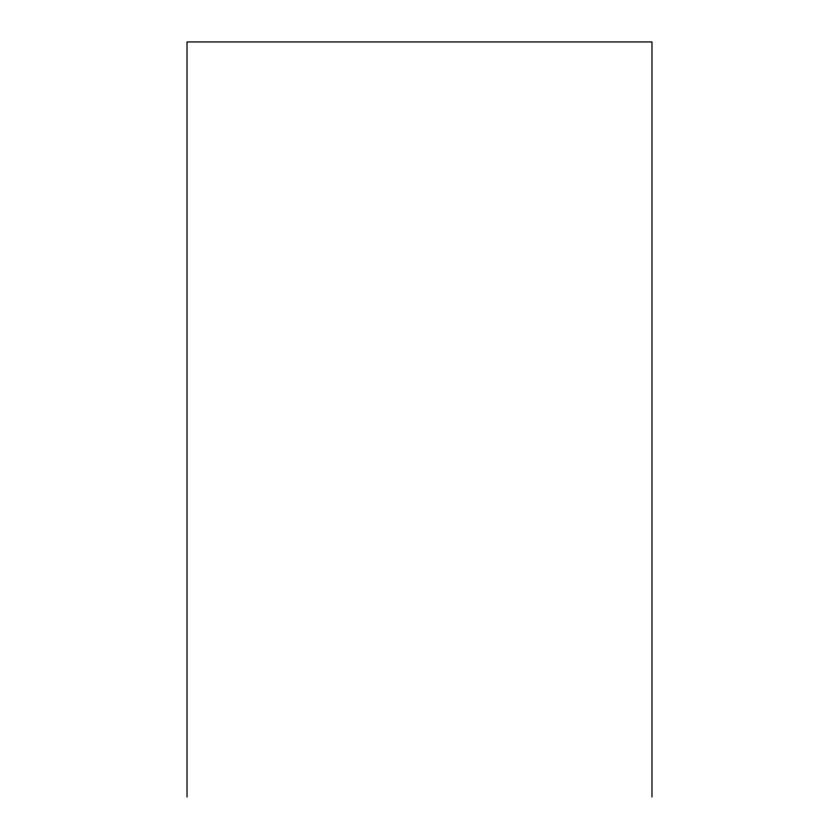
<?xml version="1.0" encoding="UTF-8"?>
<svg xmlns="http://www.w3.org/2000/svg" width="839" height="839" viewBox="0 0 839 839"><rect width="100%" height="100%" fill="white"/><g stroke="black" fill="none" stroke-linecap="round" stroke-linejoin="round"><path stroke-width="1.26" d="M651.976 797.05L651.976 41.95L187.024 41.95L187.024 797.05"/></g></svg>
